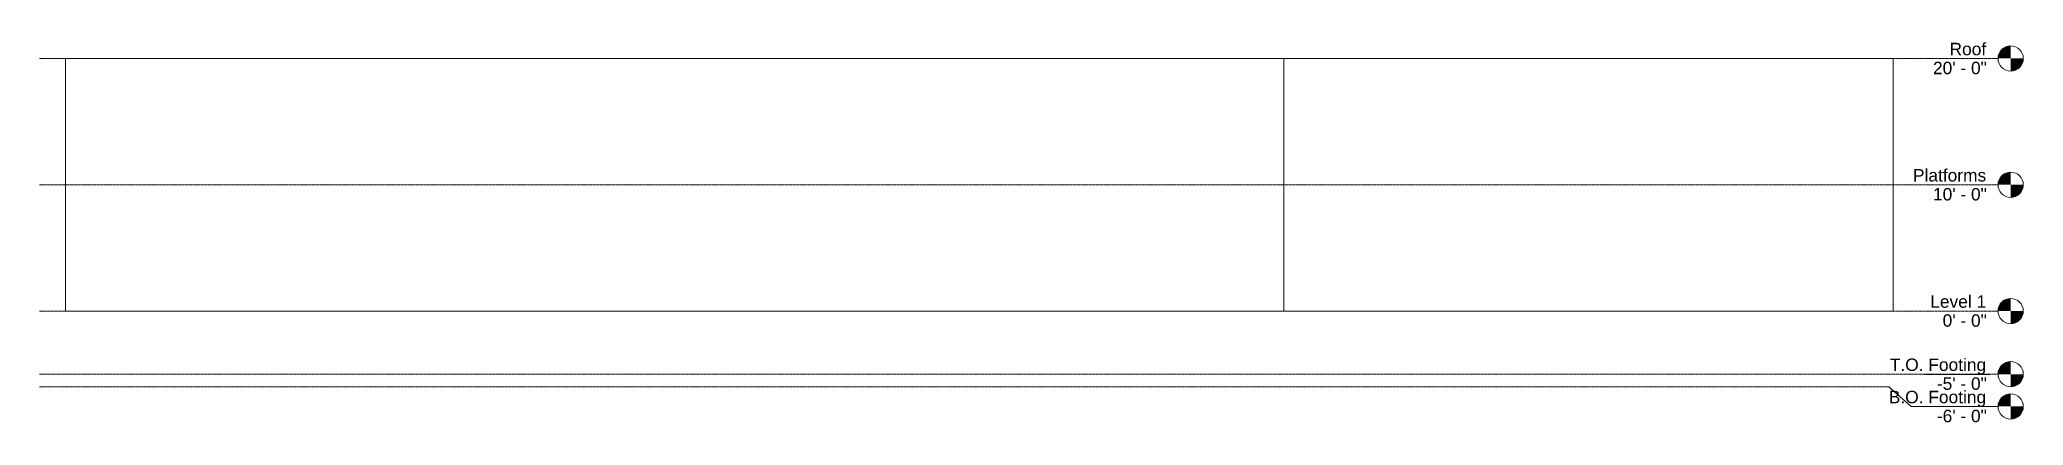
# Model space of a CAD drawing. Header units: inches. Extents: x -933 to 954, y -109 to 258.
import ezdxf

# ---------------------------------------------------------------- set-up
doc = ezdxf.new("R2010")
doc.units = ezdxf.units.IN
doc.header["$MEASUREMENT"] = 0
doc.linetypes.add('Grid Line 1_2_', pattern=[0.875, 0.5, -0.125, 0.125, -0.125])
doc.layers.add('A-FLOR-LEVL', color=6, linetype='Continuous', lineweight=9)
doc.layers.add('A-WALL', color=2, linetype='Continuous', lineweight=13)

# ---------------------------------------------------------------- blocks, each defined once
blk = doc.blocks.new('Level - Level Head - Circle-20425-East')
at = {"layer": 'A-FLOR-LEVL'}
h = blk.add_hatch(color=256, dxfattribs=at)
edge = h.paths.add_edge_path(flags=0)
edge.add_line((941.6, 0), (929.6, 0))
edge.add_arc((941.6, 0), 12, 90, 180, ccw=False)
edge.add_line((941.6, 12), (941.6, 0))
h = blk.add_hatch(color=256, dxfattribs=at)
edge = h.paths.add_edge_path(flags=0)
edge.add_line((941.6, -12), (941.6, 0))
edge.add_line((941.6, 0), (953.6, 0))
edge.add_arc((941.6, 0), 12, 270, 360, ccw=False)
blk.add_circle((941.6, 0), 12, dxfattribs=at)

msp = doc.modelspace()

# ---------------------------------------------------------------- linework, layer by layer
at = {"layer": 'A-WALL'}
for p, q in [((-908, 240), (-908, 0)), ((250.6, 240), (250.6, 0)), ((830, 0), (830, 240))]:
    msp.add_line(p, q, dxfattribs=at)
for points in [[(-908, 240), (-907.8, 240), (-907.1, 240), (-905.8, 240), (-904.1, 240), (-901.8, 240), (-899.1, 240), (-895.9, 240), (-892.2, 240), (-888, 240), (-883.3, 240), (-878.2, 240), (-872.6, 240), (-866.5, 240), (-859.9, 240), (-852.9, 240), (-845.4, 240), (-837.5, 240), (-829.1, 240), (-820.3, 240), (-811.1, 240), (-801.4, 240), (-791.3, 240), (-780.8, 240), (-769.9, 240), (-758.7, 240), (-747, 240), (-735, 240), (-722.5, 240), (-709.8, 240), (-696.7, 240), (-683.2, 240), (-669.5, 240), (-655.4, 240), (-641, 240), (-626.3, 240), (-611.3, 240), (-596.1, 240), (-580.6, 240), (-564.9, 240), (-548.9, 240), (-532.7, 240), (-516.3, 240), (-499.6, 240), (-482.8, 240), (-465.9, 240), (-448.7, 240), (-431.4, 240), (-414, 240), (-396.5, 240), (-378.8, 240), (-361.1, 240), (-343.3, 240), (-325.4, 240), (-307.4, 240), (-289.5, 240), (-271.4, 240), (-253.4, 240), (-235.4, 240), (-217.4, 240), (-199.4, 240), (-181.5, 240), (-163.6, 240), (-145.8, 240), (-128.1, 240), (-110.4, 240), (-92.9, 240), (-75.5, 240), (-58.3, 240), (-41.2, 240), (-24.2, 240), (-7.4, 240), (9.1, 240), (25.5, 240), (41.7, 240), (57.6, 240), (73.3, 240), (88.8, 240), (104, 240), (118.9, 240), (133.5, 240), (147.9, 240), (161.9, 240), (175.6, 240), (189, 240), (202, 240), (214.7, 240), (227.1, 240), (239, 240), (250.6, 240)], [(250.6, 240), (264.6, 240), (278.7, 240), (293, 240), (307.4, 240), (321.9, 240), (336.4, 240), (351, 240), (365.7, 240), (380.4, 240), (395.1, 240), (409.8, 240), (424.5, 240), (439.2, 240), (453.8, 240), (468.3, 240), (482.8, 240), (497.1, 240), (511.4, 240), (525.4, 240), (539.4, 240), (553.2, 240), (566.8, 240), (580.2, 240), (593.4, 240), (606.3, 240), (619, 240), (631.5, 240), (643.7, 240), (655.6, 240), (667.2, 240), (678.5, 240), (689.5, 240), (700.1, 240), (710.4, 240), (720.3, 240), (729.9, 240), (739.1, 240), (747.9, 240), (756.2, 240), (764.2, 240), (771.8, 240), (778.9, 240), (785.6, 240), (791.8, 240), (797.6, 240), (802.9, 240), (807.8, 240), (812.2, 240), (816.1, 240), (819.5, 240), (822.5, 240), (824.9, 240), (826.9, 240), (828.4, 240), (829.4, 240), (829.9, 240), (829.9, 240)], [(250.6, 0), (239.2, 0), (227.3, 0), (215.1, 0), (202.6, 0), (189.7, 0), (176.5, 0), (163, 0), (149.1, 0), (135, 0), (120.5, 0), (105.8, 0), (90.8, 0), (75.6, 0), (60.1, 0), (44.4, 0), (28.4, 0), (12.2, 0), (-4.1, 0), (-20.7, 0), (-37.4, 0), (-54.3, 0), (-71.3, 0), (-88.5, 0), (-105.8, 0), (-123.2, 0), (-140.7, 0), (-158.3, 0), (-175.9, 0), (-193.6, 0), (-211.4, 0), (-229.2, 0), (-247, 0), (-264.8, 0), (-282.7, 0), (-300.4, 0), (-318.2, 0), (-335.9, 0), (-353.6, 0), (-371.2, 0), (-388.7, 0), (-406, 0), (-423.3, 0), (-440.5, 0), (-457.5, 0), (-474.4, 0), (-491.1, 0), (-507.6, 0), (-523.9, 0), (-540.1, 0), (-556, 0), (-571.7, 0), (-587.2, 0), (-602.4, 0), (-617.4, 0), (-632.1, 0), (-646.5, 0), (-660.6, 0), (-674.4, 0), (-687.9, 0), (-701.1, 0), (-713.9, 0), (-726.4, 0), (-738.6, 0), (-750.4, 0), (-761.8, 0), (-772.9, 0), (-783.5, 0), (-793.8, 0), (-803.7, 0), (-813.1, 0), (-822.2, 0), (-830.8, 0), (-839, 0), (-846.8, 0), (-854.1, 0), (-860.9, 0), (-867.4, 0), (-873.3, 0), (-878.8, 0), (-883.9, 0), (-888.4, 0), (-892.5, 0), (-896.2, 0), (-899.3, 0), (-902, 0), (-904.2, 0), (-905.9, 0), (-907.1, 0), (-907.8, 0), (-908, 0)], [(829.9, 0), (829.9, 0), (829.4, 0), (828.4, 0), (826.9, 0), (824.9, 0), (822.5, 0), (819.5, 0), (816.1, 0), (812.2, 0), (807.8, 0), (802.9, 0), (797.6, 0), (791.8, 0), (785.6, 0), (778.9, 0), (771.8, 0), (764.2, 0), (756.2, 0), (747.9, 0), (739.1, 0), (729.9, 0), (720.3, 0), (710.4, 0), (700.1, 0), (689.5, 0), (678.5, 0), (667.2, 0), (655.6, 0), (643.7, 0), (631.5, 0), (619, 0), (606.3, 0), (593.4, 0), (580.2, 0), (566.8, 0), (553.2, 0), (539.4, 0), (525.4, 0), (511.4, 0), (497.1, 0), (482.8, 0), (468.3, 0), (453.8, 0), (439.2, 0), (424.5, 0), (409.8, 0), (395.1, 0), (380.4, 0), (365.7, 0), (351, 0), (336.4, 0), (321.9, 0), (307.4, 0), (293, 0), (278.7, 0), (264.6, 0), (250.6, 0)]]:
    msp.add_lwpolyline(points, dxfattribs=at)

# ---------------------------------------------------------------- block references
at = {"layer": 'A-FLOR-LEVL'}
for p in [(0, 240), (0, 120), (0, 0), (0, -60)]:
    msp.add_blockref('Level - Level Head - Circle-20425-East', p, dxfattribs=at)

# ---------------------------------------------------------------- next in the draw order: texts
at = {"layer": 'A-FLOR-LEVL', "char_height": 11.802, "attachment_point": 3, "line_spacing_factor": 0.938532, "bg_fill": 3, "box_fill_scale": 1.25, "bg_fill_color": 0, "bg_fill_transparency": 0}
for s, insert, width in [('\\fArial|b0|i0|c0|p34|;Roof', (918.3, 254.9), 41.472), ('\\fArial|b0|i0|c0|p34|;Platforms', (918.3, 134.9), 82.8), ('\\fArial|b0|i0|c0|p34|;Level 1', (918.3, 14.9), 63.504), ('\\fArial|b0|i0|c0|p34|;T.O. Footing', (918.3, -45.1), 109.152)]:
    msp.add_mtext(s, dxfattribs=dict(at, insert=insert, width=width))

# ---------------------------------------------------------------- next in the draw order: texts
for s, insert, width in [('\\fArial|b0|i0|c0|p34|;20\' - 0"', (918.9, 236.9), 60.912), ('\\fArial|b0|i0|c0|p34|;10\' - 0"', (918.9, 116.9), 60.912), ('\\fArial|b0|i0|c0|p34|;0\' - 0"', (918.9, -3.1), 49.968), ('\\fArial|b0|i0|c0|p34|;-5\' - 0"', (918.9, -63.1), 56.448)]:
    msp.add_mtext(s, dxfattribs=dict(at, insert=insert, width=width))

# ---------------------------------------------------------------- next in the draw order: linework, layer by layer
at = {"layer": 'A-FLOR-LEVL', "linetype": 'Grid Line 1_2_'}
for p, q in [((-932.6, 240), (929.6, 240)), ((-932.6, 120), (929.6, 120)), ((-932.6, 0), (929.6, 0)), ((-932.6, -60), (929.6, -60))]:
    msp.add_line(p, q, dxfattribs=at)

# ---------------------------------------------------------------- next in the draw order: block references
at = {"layer": 'A-FLOR-LEVL'}
msp.add_blockref('Level - Level Head - Circle-20425-East', (0, -90.7), dxfattribs=at)

# ---------------------------------------------------------------- next in the draw order: texts
at = {"layer": 'A-FLOR-LEVL', "insert": (918.3, -75.8), "char_height": 11.802, "width": 110.304, "attachment_point": 3, "line_spacing_factor": 0.938532, "bg_fill": 3, "box_fill_scale": 1.25, "bg_fill_color": 0, "bg_fill_transparency": 0}
msp.add_mtext('\\fArial|b0|i0|c0|p34|;B.O. Footing', dxfattribs=at)

# ---------------------------------------------------------------- next in the draw order: linework, layer by layer
at = {"layer": 'A-FLOR-LEVL', "linetype": 'Grid Line 1_2_'}
msp.add_line((-932.6, -72), (826.1, -72), dxfattribs=at)
at = {"layer": 'A-FLOR-LEVL'}
msp.add_line((826.1, -72), (847.1, -90.7), dxfattribs=at)

# ---------------------------------------------------------------- next in the draw order: texts
at = {"layer": 'A-FLOR-LEVL', "insert": (918.9, -93.8), "char_height": 11.802, "width": 56.448, "attachment_point": 3, "line_spacing_factor": 0.938532, "bg_fill": 3, "box_fill_scale": 1.25, "bg_fill_color": 0, "bg_fill_transparency": 0}
msp.add_mtext('\\fArial|b0|i0|c0|p34|;-6\' - 0"', dxfattribs=at)

# ---------------------------------------------------------------- next in the draw order: linework, layer by layer
at = {"layer": 'A-FLOR-LEVL'}
msp.add_line((847.1, -90.7), (929.6, -90.7), dxfattribs=at)

doc.saveas('drawing.dxf')
